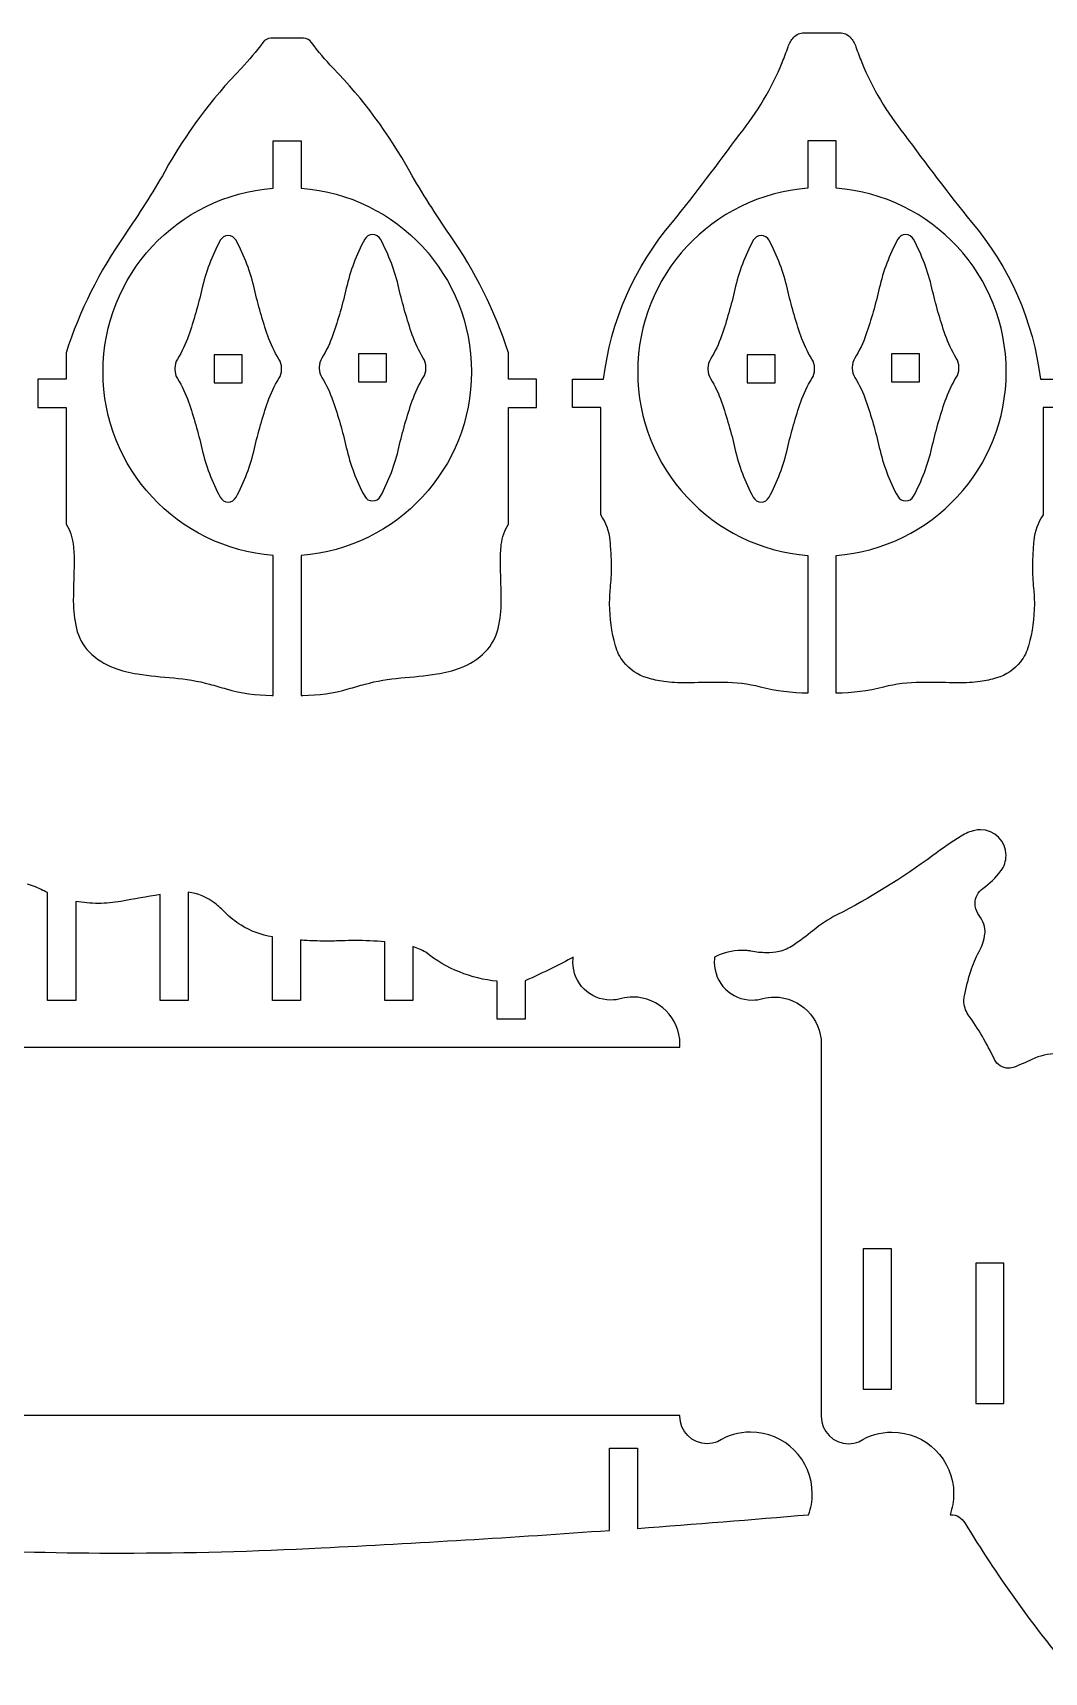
# Model space of a CAD drawing. Extents: x 0 to 1679, y -232 to 488.
# Drawn here: x 771.5 to 933.5, y 198 to 460.6 of the extents above; entities that cross this region are included whole.
import ezdxf

# ---------------------------------------------------------------- set-up
doc = ezdxf.new("R2010")
doc.units = 0
doc.layers.get('0').update_dxf_attribs({"linetype": 'CONTINUOUS'})

msp = doc.modelspace()

# ---------------------------------------------------------------- linework, layer by layer
at = {"color": 2}
for points in [[(814.867269, 459.745162), (809.623439, 459.745162)], [(895.015911, 460.627812), (900.737816, 460.627812)], [(903.313244, 458.373271), (903.316948, 458.373271)], [(809.997401, 435.736738), (809.997401, 443.319776), (814.496244, 443.319776), (814.496244, 435.736738)], [(900.127819, 435.736685), (900.127819, 443.319723), (895.626172, 443.319723), (895.626172, 435.736685)], [(776.815476, 409.363124), (776.815476, 405.133072), (772.316633, 405.133072), (772.316633, 400.635182), (776.815476, 400.635182), (776.815476, 381.942237)], [(847.675258, 381.942237), (847.675258, 400.635182), (852.176879, 400.635182), (852.176879, 405.133072), (847.675258, 405.133072), (847.675258, 409.363124)], [(794.244215, 406.826776), (794.244427, 406.826776)], [(857.948103, 400.635182), (857.948103, 405.133072), (862.909199, 405.133072)], [(902.726134, 406.996982), (902.726345, 406.996982)], [(932.840797, 405.133072), (937.804671, 405.133072), (937.804671, 400.635182), (933.30305, 400.635182), (933.30305, 383.395963)], [(862.447078, 383.395963), (862.447078, 400.635182), (857.948103, 400.635182)], [(809.997401, 354.499018), (809.997401, 376.921609)], [(814.496244, 376.921609), (814.496244, 354.499018)], [(895.626172, 376.921556), (895.626172, 354.849591)], [(900.127819, 354.849591), (900.127819, 376.921556)], [(913.718142, 356.585152), (913.714438, 356.585152)], [(796.364136, 322.976401), (796.364136, 305.647913), (791.86622, 305.647913), (791.86622, 322.588575)], [(778.367839, 321.514314), (778.367839, 305.647913), (773.868997, 305.647913), (773.868997, 322.921527)], [(814.36509, 315.300389), (814.36509, 305.647913), (809.863469, 305.647913), (809.863469, 315.806352)], [(832.362339, 314.263328), (832.362339, 305.647913), (827.863496, 305.647913), (827.863496, 315.024138)], [(850.359562, 308.776743), (850.359562, 302.656745), (845.860719, 302.656745), (845.860719, 308.722795)], [(713.554501, 298.151394), (875.105486, 298.151394)], [(897.74186, 298.151553), (897.741992, 239.167937)], [(875.105565, 239.169683), (713.55458, 239.169683)], [(863.854265, 220.764129), (863.857969, 220.764129), (863.857969, 233.92117), (868.355885, 233.92117), (868.355885, 221.090598)]]:
    msp.add_lwpolyline(points, dxfattribs=at)
for points in [[(893.351973, 459.906055)], [(902.401754, 459.906055)], [(808.356667, 459.098732)], [(816.133115, 459.098732)], [(892.436752, 458.373271)], [(804.905098, 454.957976)], [(819.588388, 454.957976)], [(891.501106, 455.85367)], [(904.251695, 455.85367)], [(884.705865, 444.395889)], [(911.046935, 444.395889)], [(792.617689, 438.384715)], [(831.876749, 438.384715)], [(786.209375, 428.249532)], [(802.778695, 428.137931)], [(825.90095, 428.308138)], [(838.281333, 428.249532)], [(873.956824, 430.303175)], [(888.135104, 428.137931)], [(911.260639, 428.308138)], [(921.795977, 430.303175)], [(801.519357, 427.386409)], [(804.051975, 427.386409)], [(824.64439, 427.550106)], [(827.177961, 427.550106)], [(886.878544, 427.386409)], [(889.408252, 427.386409)], [(910.003154, 427.550106)], [(912.533126, 427.550106)], [(798.566343, 419.547598)], [(807.001286, 419.547598)], [(821.691349, 419.715027)], [(830.127271, 419.715027)], [(883.925503, 419.547598)], [(892.357563, 419.547598)], [(907.047335, 419.715027)], [(915.483363, 419.715027)], [(819.555871, 412.250125)], [(832.259972, 412.250125)], [(904.914635, 412.250125)], [(917.616063, 412.250125)], [(796.429912, 412.082723)], [(809.134912, 412.082723)], [(881.789099, 412.082723)], [(894.490263, 412.082723)], [(794.661807, 408.368873)], [(800.531826, 404.555486), (805.033447, 404.555486), (805.033447, 409.054329), (800.531826, 409.054329)], [(810.906721, 408.368873)], [(817.78684, 408.536275)], [(823.656648, 404.722915), (828.159195, 404.722915), (828.159195, 409.221757), (823.656648, 409.221757)], [(834.029003, 408.536275)], [(880.01729, 408.368873)], [(885.890802, 404.555486), (890.388719, 404.555486), (890.388719, 409.054329), (885.890802, 409.054329)], [(896.262098, 408.368873)], [(903.142826, 408.536275)], [(909.016549, 404.722915), (913.514466, 404.722915), (913.514466, 409.221757), (909.016549, 409.221757)], [(919.387899, 408.536275)], [(794.661913, 405.241895)], [(810.906853, 405.241895)], [(811.323413, 406.826776)], [(817.36737, 406.996982)], [(817.78684, 405.409323)], [(834.029003, 405.409323)], [(834.448473, 406.996982)], [(879.600598, 406.826776)], [(880.017158, 405.241895)], [(896.262072, 405.241895)], [(896.678764, 406.826776)], [(903.143064, 405.409323)], [(919.388004, 405.409323)], [(919.804564, 406.996982)], [(796.430018, 401.527118)], [(809.135045, 401.527118)], [(819.555871, 401.694547)], [(832.259972, 401.694547)], [(881.788966, 401.527118)], [(894.490236, 401.527118)], [(904.914873, 401.694547)], [(917.616169, 401.694547)], [(798.566449, 394.059439)], [(807.001418, 394.059439)], [(821.691349, 394.226841)], [(830.127271, 394.226841)], [(883.925371, 394.059439)], [(892.357536, 394.059439)], [(907.047573, 394.226841)], [(915.483469, 394.226841)], [(801.515759, 386.224359)], [(804.045599, 386.224359)], [(824.641612, 386.391788)], [(827.171452, 386.391788)], [(886.871903, 386.224359)], [(889.401717, 386.224359)], [(909.996884, 386.391788)], [(912.526724, 386.391788)], [(802.78904, 385.469133)], [(825.914893, 385.640265)], [(888.147962, 385.469133)], [(911.270164, 385.640265), (911.270164, 385.640265)], [(777.970647, 378.667383)], [(846.523792, 378.667383)], [(863.956632, 379.271003)], [(931.793497, 379.271003)], [(864.126838, 376.734655)], [(931.627021, 376.734655)], [(778.101827, 374.996316)], [(846.391791, 374.996316)], [(863.991954, 371.64894)], [(931.758148, 371.64894)], [(777.979987, 369.785956)], [(846.509927, 369.785956)], [(778.479441, 365.231312)], [(846.0114, 365.231312)], [(864.78999, 362.448478)], [(930.960139, 362.448478)], [(780.533084, 361.46817)], [(843.960535, 361.46817)], [(866.082797, 359.896307)], [(929.671036, 359.896307)], [(784.503633, 358.902056)], [(788.276088, 357.950561)], [(794.077977, 357.293918)], [(830.416593, 357.293918)], [(836.213826, 357.950561)], [(839.987207, 358.902056)], [(869.911979, 357.287409)], [(925.841853, 357.287409)], [(799.786866, 356.299667)], [(802.473895, 355.541636)], [(822.019724, 355.541636)], [(824.703975, 356.299667)], [(872.536699, 356.726572)], [(876.811387, 356.509799)], [(882.035717, 356.585152)], [(888.013395, 355.83363)], [(907.73967, 355.83363)], [(918.94152, 356.509799)], [(923.21716, 356.726572)], [(920.152412, 331.966811)], [(922.370679, 332.882957)], [(915.604277, 328.846368)], [(926.524478, 326.392781)], [(773.123983, 323.276836)], [(923.630016, 323.572746)], [(785.608586, 321.514314)], [(800.626733, 321.222267)], [(802.306493, 319.715518)], [(900.248496, 319.330628)], [(922.856189, 319.578014)], [(923.633747, 318.234962)], [(804.842841, 317.690714)], [(815.457951, 315.231545)], [(820.992929, 315.192492)], [(896.41934, 316.811001)], [(923.971487, 316.300382)], [(834.419686, 313.357421)], [(858.05047, 312.571503)], [(880.686871, 312.571662)], [(885.897231, 313.61801)], [(886.497121, 313.550117)], [(890.995964, 313.456164)], [(893.266327, 314.469042)], [(923.03301, 313.467329)], [(854.670524, 310.821073)], [(921.694615, 310.319899)], [(865.773949, 305.950199)], [(888.414054, 305.950358)], [(920.680811, 306.38655)], [(921.310493, 303.361913)], [(925.494032, 296.204881)], [(928.706576, 294.968774)], [(931.479172, 296.195567)], [(908.993292, 243.357985), (908.993292, 265.846616), (904.49445, 265.846616), (904.49445, 243.357985)], [(922.491673, 263.582788), (922.491673, 241.092278), (926.99332, 241.092278), (926.99332, 263.582788)], [(881.152988, 234.967518)], [(903.789441, 234.965772)], [(895.73772, 223.276295)], [(918.376952, 223.274549)], [(920.743121, 221.966846)], [(817.672514, 217.959916)]]:
    msp.add_lwpolyline(points, close=True, dxfattribs=at)
for points in [[(809.623439, 459.745162), (809.124911, 459.745162), (808.652445, 459.505185), (808.356667, 459.098732)], [(816.133115, 459.098732), (815.841068, 459.505185), (815.368575, 459.745162), (814.867269, 459.745162)], [(892.436752, 458.373271), (892.630216, 458.944348), (892.941815, 459.466132), (893.351973, 459.906055)], [(893.351973, 459.906055), (893.781682, 460.368309), (894.385303, 460.627812), (895.015911, 460.627812)], [(900.737816, 460.627812), (901.367472, 460.627812), (901.971119, 460.368309), (902.401754, 459.906055)], [(902.401754, 459.906055), (902.811911, 459.466132), (903.123485, 458.944348), (903.313244, 458.373271)], [(808.356667, 459.098732), (807.301006, 457.645005), (806.145835, 456.260097), (804.905098, 454.957976)], [(819.588388, 454.957976), (818.348604, 456.260097), (817.193433, 457.645005), (816.133115, 459.098732)], [(891.501106, 455.85367), (891.842445, 456.683298), (892.154019, 457.523165), (892.436752, 458.373271)], [(903.316948, 458.373271), (903.598782, 457.523165), (903.910356, 456.683298), (904.251695, 455.85367)], [(804.905098, 454.957976), (800.088173, 450.003389), (795.95763, 444.432163), (792.617689, 438.384715)], [(831.876749, 438.384715), (828.535856, 444.432163), (824.401609, 450.003389), (819.588388, 454.957976)], [(884.705865, 444.395889), (887.518439, 447.86418), (889.808329, 451.722202), (891.501106, 455.85367)], [(904.251695, 455.85367), (905.945372, 451.722202), (908.235261, 447.86418), (911.046935, 444.395889)], [(873.956824, 430.303175), (877.638104, 434.922933), (881.221753, 439.621721), (884.705865, 444.395889)], [(911.046935, 444.395889), (914.528244, 439.621721), (918.111893, 434.922933), (921.795977, 430.303175)], [(792.617689, 438.384715), (790.616143, 434.922933), (788.479712, 431.542986), (786.209375, 428.249532)], [(838.281333, 428.249532), (836.013774, 431.542986), (833.878296, 434.922933), (831.876749, 438.384715)], [(782.741111, 406.331026), (782.741111, 421.745413), (794.619289, 434.562041), (809.997401, 435.736738)], [(814.496244, 435.736738), (829.871552, 434.562041), (841.749729, 421.745413), (841.749729, 406.331026)], [(895.626172, 435.736685), (880.247134, 434.561988), (868.369908, 421.74536), (868.369908, 406.330973)], [(927.381305, 406.330973), (927.381305, 421.74536), (915.506831, 434.561988), (900.127819, 435.736685)], [(786.209375, 428.249532), (782.156964, 422.457856), (778.99096, 416.089547), (776.815476, 409.363124)], [(802.778695, 428.137931), (802.250428, 428.137931), (801.768621, 427.848662), (801.519357, 427.386409)], [(802.782399, 428.137931), (802.778695, 428.137931), (802.778695, 428.137931), (802.778695, 428.137931)], [(804.051975, 427.386409), (803.798981, 427.848662), (803.310692, 428.137931), (802.782399, 428.137931)], [(825.90095, 428.308138), (825.376387, 428.301523), (824.893654, 428.013286), (824.64439, 427.550106)], [(825.904654, 428.308138), (825.904654, 428.308138), (825.904654, 428.308138), (825.90095, 428.308138)], [(827.177961, 427.550106), (826.922188, 428.016064), (826.435752, 428.308138), (825.904654, 428.308138)], [(847.675258, 409.363124), (845.502553, 416.089547), (842.336522, 422.457856), (838.281333, 428.249532)], [(862.909199, 405.133072), (864.005791, 414.435848), (867.850769, 423.199139), (873.956824, 430.303175)], [(888.135104, 428.137931), (887.609588, 428.137931), (887.127808, 427.848662), (886.878544, 427.386409)], [(888.137749, 428.137931), (888.137749, 428.137931), (888.137749, 428.137931), (888.135104, 428.137931)], [(889.408252, 427.386409), (889.155284, 427.848662), (888.666043, 428.137931), (888.137749, 428.137931)], [(911.260639, 428.308138), (910.732346, 428.301523), (910.253344, 428.013286), (910.003154, 427.550106)], [(911.26355, 428.308138), (911.26355, 428.308138), (911.26355, 428.308138), (911.260639, 428.308138)], [(912.533126, 427.550106), (912.281084, 428.016064), (911.791843, 428.308138), (911.26355, 428.308138)], [(921.795977, 430.303175), (927.902931, 423.199139), (931.747935, 414.435848), (932.840797, 405.133072)], [(801.519357, 427.386409), (800.186545, 424.918878), (799.189489, 422.283946), (798.566343, 419.547598)], [(807.001286, 419.547598), (806.378139, 422.283946), (805.383861, 424.918878), (804.051975, 427.386409)], [(824.64439, 427.550106), (823.309726, 425.086306), (822.315449, 422.451347), (821.691349, 419.715027)], [(830.127271, 419.715027), (829.504125, 422.447617), (828.509847, 425.086306), (827.177961, 427.550106)], [(886.878544, 427.386409), (885.542928, 424.918878), (884.548676, 422.283946), (883.925503, 419.547598)], [(892.357563, 419.547598), (891.734416, 422.283946), (890.742943, 424.918878), (889.408252, 427.386409)], [(910.003154, 427.550106), (908.668464, 425.086306), (907.674212, 422.451347), (907.047335, 419.715027)], [(915.483363, 419.715027), (914.860216, 422.447617), (913.868743, 425.086306), (912.533126, 427.550106)], [(798.566343, 419.547598), (797.988757, 417.024267), (797.276287, 414.530701), (796.429912, 412.082723)], [(809.134912, 412.082723), (808.291315, 414.530701), (807.578871, 417.024267), (807.001286, 419.547598)], [(821.691349, 419.715027), (821.110986, 417.191695), (820.402246, 414.700908), (819.555871, 412.250125)], [(832.259972, 412.250125), (831.4173, 414.700908), (830.704857, 417.191695), (830.127271, 419.715027)], [(883.925503, 419.547598), (883.344214, 417.024267), (882.632696, 414.530701), (881.789099, 412.082723)], [(894.490263, 412.082723), (893.647618, 414.530701), (892.938879, 417.024267), (892.357563, 419.547598)], [(907.047335, 419.715027), (906.46975, 417.191695), (905.758232, 414.700908), (904.914635, 412.250125)], [(917.616063, 412.250125), (916.772466, 414.700908), (916.060948, 417.191695), (915.483363, 419.715027)], [(819.555871, 412.250125), (819.109439, 410.948005), (818.515106, 409.704463), (817.78684, 408.536275)], [(834.029003, 408.536275), (833.300737, 409.704463), (832.706403, 410.948005), (832.259972, 412.250125)], [(904.914635, 412.250125), (904.465399, 410.948005), (903.874796, 409.704463), (903.142826, 408.536275)], [(919.387899, 408.536275), (918.655902, 409.704463), (918.065299, 410.948005), (917.616063, 412.250125)], [(796.429912, 412.082723), (795.98348, 410.783381), (795.390073, 409.537061), (794.661807, 408.368873)], [(810.906721, 408.368873), (810.174751, 409.537061), (809.580418, 410.783381), (809.134912, 412.082723)], [(881.789099, 412.082723), (881.339863, 410.783381), (880.74926, 409.537061), (880.01729, 408.368873)], [(896.262098, 408.368873), (895.533833, 409.537061), (894.939499, 410.783381), (894.490263, 412.082723)], [(794.661807, 408.368873), (794.385582, 407.928924), (794.244215, 407.423887), (794.244215, 406.908611)], [(811.323413, 406.908611), (811.323413, 407.423887), (811.178316, 407.928924), (810.906721, 408.368873)], [(817.78684, 408.536275), (817.511541, 408.096352), (817.36737, 407.591316), (817.36737, 407.07604)], [(817.36737, 407.07604), (817.36737, 407.05011), (817.36737, 407.020239), (817.36737, 406.996982)], [(834.448473, 407.07604), (834.448473, 407.591316), (834.304301, 408.096352), (834.029003, 408.536275)], [(834.448473, 406.996982), (834.448473, 407.020265), (834.448473, 407.050005), (834.448473, 407.07604)], [(880.01729, 408.368873), (879.744769, 407.928924), (879.600598, 407.423887), (879.600598, 406.908611)], [(896.678764, 406.908611), (896.678764, 407.423887), (896.534619, 407.928924), (896.262098, 408.368873)], [(903.142826, 408.536275), (902.870305, 408.096352), (902.726134, 407.591316), (902.726134, 407.07604)], [(902.726134, 407.07604), (902.726134, 407.05011), (902.726134, 407.020239), (902.726134, 406.996982)], [(919.804564, 407.07604), (919.804564, 407.591316), (919.660419, 408.096352), (919.387899, 408.536275)], [(919.804564, 406.996982), (919.804564, 407.020265), (919.804564, 407.050005), (919.804564, 407.07604)], [(809.997401, 376.921609), (794.619289, 378.100037), (782.741111, 390.912935), (782.741111, 406.331026)], [(794.244427, 406.826776), (794.241516, 406.790501), (794.241516, 406.751449), (794.241516, 406.711444)], [(794.241516, 406.711444), (794.241516, 406.189659), (794.385688, 405.680918), (794.661913, 405.241895)], [(794.244215, 406.908611), (794.244215, 406.882682), (794.244215, 406.855615), (794.244215, 406.826776)], [(794.661913, 405.241895), (795.390179, 404.073707), (795.983586, 402.826461), (796.430018, 401.527118)], [(809.135045, 401.527118), (809.58055, 402.826461), (810.174884, 404.073707), (810.906853, 405.241895)], [(810.906853, 405.241895), (811.182179, 405.680918), (811.326324, 406.189659), (811.326324, 406.711444)], [(811.323413, 406.826776), (811.323413, 406.855615), (811.323413, 406.882576), (811.323413, 406.908611)], [(811.326324, 406.711444), (811.326324, 406.751449), (811.326324, 406.790501), (811.323413, 406.826776)], [(841.749729, 406.331026), (841.749729, 390.912935), (829.871552, 378.100037), (814.496244, 376.921609)], [(817.36737, 406.996982), (817.36737, 406.95793), (817.36737, 406.915146), (817.36737, 406.876067)], [(817.36737, 406.876067), (817.36737, 406.357087), (817.511541, 405.84832), (817.78684, 405.409323)], [(817.78684, 405.409323), (818.515106, 404.241135), (819.109439, 402.993889), (819.555871, 401.694547)], [(832.259972, 401.694547), (832.706403, 402.993889), (833.300737, 404.241135), (834.029003, 405.409323)], [(834.029003, 405.409323), (834.304301, 405.84832), (834.448473, 406.357087), (834.448473, 406.876067)], [(834.448473, 406.876067), (834.448473, 406.915146), (834.448473, 406.95793), (834.448473, 406.996982)], [(868.369908, 406.330973), (868.369908, 390.912882), (880.247134, 378.099984), (895.626172, 376.921556)], [(879.600598, 406.826776), (879.597687, 406.790501), (879.597687, 406.751449), (879.597687, 406.711444)], [(879.597687, 406.711444), (879.597687, 406.189659), (879.744637, 405.680918), (880.017158, 405.241895)], [(879.600598, 406.908611), (879.600598, 406.882682), (879.600598, 406.855615), (879.600598, 406.826776)], [(880.017158, 405.241895), (880.749128, 404.073707), (881.33973, 402.826461), (881.788966, 401.527118)], [(894.490236, 401.527118), (894.939473, 402.826461), (895.533806, 404.073707), (896.262072, 405.241895)], [(896.262072, 405.241895), (896.534593, 405.680918), (896.682468, 406.189659), (896.682468, 406.711444)], [(896.678764, 406.826776), (896.678764, 406.855615), (896.678764, 406.882576), (896.678764, 406.908611)], [(896.682468, 406.711444), (896.682468, 406.751449), (896.682468, 406.790501), (896.678764, 406.826776)], [(900.127819, 376.921556), (915.506831, 378.099984), (927.381305, 390.912882), (927.381305, 406.330973)], [(902.726345, 406.996982), (902.722641, 406.95793), (902.722641, 406.915146), (902.722641, 406.876067)], [(902.722641, 406.876067), (902.722641, 406.357087), (902.870543, 405.84832), (903.143064, 405.409323)], [(903.143064, 405.409323), (903.875034, 404.241135), (904.465637, 402.993889), (904.914873, 401.694547)], [(917.616169, 401.694547), (918.065405, 402.993889), (918.656008, 404.241135), (919.388004, 405.409323)], [(919.388004, 405.409323), (919.663303, 405.84832), (919.807475, 406.357087), (919.807475, 406.876067)], [(919.807475, 406.876067), (919.807475, 406.915146), (919.807475, 406.95793), (919.804564, 406.996982)], [(796.430018, 401.527118), (797.276393, 399.076336), (797.988863, 396.585548), (798.566449, 394.059439)], [(807.001418, 394.059439), (807.579004, 396.585548), (808.291447, 399.076336), (809.135045, 401.527118)], [(819.555871, 401.694547), (820.402246, 399.246542), (821.110986, 396.752977), (821.691349, 394.226841)], [(830.127271, 394.226841), (830.704857, 396.752977), (831.4173, 399.246542), (832.259972, 401.694547)], [(881.788966, 401.527118), (882.632564, 399.076336), (883.344081, 396.585548), (883.925371, 394.059439)], [(892.357536, 394.059439), (892.938852, 396.585548), (893.647591, 399.076336), (894.490236, 401.527118)], [(904.914873, 401.694547), (905.75847, 399.246542), (906.469988, 396.752977), (907.047573, 394.226841)], [(915.483469, 394.226841), (916.061054, 396.752977), (916.772572, 399.246542), (917.616169, 401.694547)], [(798.566449, 394.059439), (799.189595, 391.325896), (800.180142, 388.69189), (801.515759, 386.224359)], [(804.045599, 386.224359), (805.381216, 388.69189), (806.375467, 391.325896), (807.001418, 394.059439)], [(821.691349, 394.226841), (822.315449, 391.493325), (823.305996, 388.859292), (824.641612, 386.391788)], [(827.171452, 386.391788), (828.507069, 388.859292), (829.500394, 391.493325), (830.127271, 394.226841)], [(883.925371, 394.059439), (884.544814, 391.325896), (885.539091, 388.69189), (886.871903, 386.224359)], [(889.401717, 386.224359), (890.740112, 388.69189), (891.730659, 391.325896), (892.357536, 394.059439)], [(907.047573, 394.226841), (907.67072, 391.493325), (908.664998, 388.859292), (909.996884, 386.391788)], [(912.526724, 386.391788), (913.866044, 388.859292), (914.856591, 391.493325), (915.483469, 394.226841)], [(801.515759, 386.224359), (801.768727, 385.76118), (802.257042, 385.469133), (802.785336, 385.469133)], [(802.78904, 385.469133), (803.313603, 385.472837), (803.796335, 385.76118), (804.045599, 386.224359)], [(824.641612, 386.391788), (824.893654, 385.928582), (825.382895, 385.640265), (825.911189, 385.640265)], [(825.914893, 385.640265), (826.439456, 385.640265), (826.922188, 385.928582), (827.171452, 386.391788)], [(886.871903, 386.224359), (887.127676, 385.76118), (887.615965, 385.469133), (888.144258, 385.469133)], [(888.147962, 385.469133), (888.672525, 385.472837), (889.151527, 385.76118), (889.401717, 386.224359)], [(909.996884, 386.391788), (910.249878, 385.928582), (910.739093, 385.640265), (911.270164, 385.640265)], [(911.270164, 385.640265), (911.798458, 385.640265), (912.27746, 385.928582), (912.526724, 386.391788)], [(802.785336, 385.469133), (802.78904, 385.469133), (802.78904, 385.469133), (802.78904, 385.469133)], [(825.911189, 385.640265), (825.911189, 385.640265), (825.911189, 385.640265), (825.914893, 385.640265)], [(863.956632, 379.271003), (863.825478, 380.754496), (863.303693, 382.178483), (862.447078, 383.395963)], [(888.144258, 385.469133), (888.144258, 385.469133), (888.144258, 385.469133), (888.147962, 385.469133)], [(933.30305, 383.395963), (932.45014, 382.178483), (931.925577, 380.754496), (931.793497, 379.271003)], [(776.815476, 381.942237), (777.448862, 380.954468), (777.846002, 379.832793), (777.970647, 378.667383)], [(846.523792, 378.667383), (846.644706, 379.832793), (847.041846, 380.954468), (847.675258, 381.942237)], [(777.970647, 378.667383), (778.069231, 377.752163), (778.114792, 376.833238), (778.114792, 375.914314)], [(846.375916, 375.914314), (846.375916, 376.833238), (846.425208, 377.752163), (846.523792, 378.667383)], [(864.126838, 376.734655), (864.090564, 377.581956), (864.031959, 378.428358), (863.956632, 379.271003)], [(931.793497, 379.271003), (931.7219, 378.428358), (931.662369, 377.581956), (931.627021, 376.734655)], [(778.114792, 375.914314), (778.114792, 375.606471), (778.111088, 375.30138), (778.101827, 374.996316)], [(846.391791, 374.996316), (846.378826, 375.30138), (846.375916, 375.606471), (846.375916, 375.914314)], [(864.165891, 375.101408), (864.165891, 375.645524), (864.152926, 376.190566), (864.126838, 376.734655)], [(931.627021, 376.734655), (931.600033, 376.190566), (931.587016, 375.645524), (931.587016, 375.101408)], [(778.101827, 374.996316), (778.039518, 373.259855), (777.999513, 371.521516), (777.979987, 369.785956)], [(846.509927, 369.785956), (846.490348, 371.521516), (846.454127, 373.259855), (846.391791, 374.996316)], [(863.991954, 371.64894), (864.107286, 372.797575), (864.165891, 373.946237), (864.165891, 375.101408)], [(931.587016, 375.101408), (931.587016, 373.946237), (931.642843, 372.797575), (931.758148, 371.64894)], [(863.871066, 369.172096), (863.871066, 369.995241), (863.913849, 370.825795), (863.991954, 371.64894)], [(931.758148, 371.64894), (931.84001, 370.825795), (931.882794, 369.995241), (931.882794, 369.172096)], [(777.979987, 369.785956), (777.979987, 369.719916), (777.979987, 369.657606), (777.979987, 369.591566)], [(777.979987, 369.591566), (777.979987, 368.125748), (778.147415, 366.661782), (778.479441, 365.231312)], [(846.0114, 365.231312), (846.343425, 366.661782), (846.509927, 368.125748), (846.509927, 369.591566)], [(846.509927, 369.591566), (846.509927, 369.657606), (846.509927, 369.719916), (846.509927, 369.785956)], [(864.78999, 362.448478), (864.182639, 364.636979), (863.871066, 366.898028), (863.871066, 369.172096)], [(931.882794, 369.172096), (931.882794, 366.898028), (931.57122, 364.636979), (930.960139, 362.448478)], [(778.479441, 365.231312), (778.806836, 363.81386), (779.51928, 362.514518), (780.533084, 361.46817)], [(843.960535, 361.46817), (844.971561, 362.514518), (845.683078, 363.81386), (846.0114, 365.231312)], [(866.082797, 359.896307), (865.485685, 360.654338), (865.052271, 361.523971), (864.78999, 362.448478)], [(930.960139, 362.448478), (930.701588, 361.523971), (930.265369, 360.654338), (929.671036, 359.896307)], [(780.533084, 361.46817), (781.645471, 360.322286), (783.003419, 359.443367), (784.503633, 358.902056)], [(839.987207, 358.902056), (841.490226, 359.443367), (842.848174, 360.322286), (843.960535, 361.46817)], [(869.911979, 357.287409), (868.395943, 357.740376), (867.056623, 358.652792), (866.082797, 359.896307)], [(929.671036, 359.896307), (928.696311, 358.652792), (927.357916, 357.740376), (925.841853, 357.287409)], [(784.503633, 358.902056), (785.726722, 358.462106), (786.99069, 358.144024), (788.276088, 357.950561)], [(788.276088, 357.950561), (790.202308, 357.665023), (792.135036, 357.445524), (794.077977, 357.293918)], [(794.077977, 357.293918), (796.007002, 357.146968), (797.920177, 356.812138), (799.786866, 356.299667)], [(824.703975, 356.299667), (826.574394, 356.812138), (828.486643, 357.146968), (830.416593, 357.293918)], [(830.416593, 357.293918), (832.35583, 357.445524), (834.291337, 357.665023), (836.213826, 357.950561)], [(836.213826, 357.950561), (837.503855, 358.144024), (838.763219, 358.462106), (839.987207, 358.902056)], [(872.536699, 356.726572), (871.64754, 356.844682), (870.771399, 357.031637), (869.911979, 357.287409)], [(925.841853, 357.287409), (924.98246, 357.031637), (924.106319, 356.844682), (923.21716, 356.726572)], [(799.786866, 356.299667), (800.686264, 356.054107), (801.581958, 355.801139), (802.473895, 355.541636)], [(802.473895, 355.541636), (804.836333, 354.849644), (807.287115, 354.499018), (809.748137, 354.499018)], [(809.748137, 354.499018), (809.829973, 354.499018), (809.912761, 354.499018), (809.997401, 354.499018)], [(814.496244, 354.499018), (814.578079, 354.499018), (814.663646, 354.499018), (814.745508, 354.499018)], [(814.745508, 354.499018), (817.20653, 354.499018), (819.657312, 354.849644), (822.019724, 355.541636)], [(822.019724, 355.541636), (822.912613, 355.801139), (823.808307, 356.054107), (824.703975, 356.299667)], [(876.031051, 356.496834), (874.862863, 356.496834), (873.69187, 356.572188), (872.536699, 356.726572)], [(876.811387, 356.509799), (876.549105, 356.500538), (876.290554, 356.496834), (876.031051, 356.496834)], [(882.035717, 356.585152), (880.292721, 356.585152), (878.554382, 356.558958), (876.811387, 356.509799)], [(882.06453, 356.585152), (882.05527, 356.585152), (882.044951, 356.585152), (882.035717, 356.585152)], [(888.013395, 355.83363), (886.071354, 356.333084), (884.069807, 356.585152), (882.06453, 356.585152)], [(895.626172, 354.849591), (893.060058, 354.862556), (890.500452, 355.19093), (888.013395, 355.83363)], [(907.73967, 355.83363), (905.252613, 355.19093), (902.693934, 354.862609), (900.127819, 354.849591)], [(913.688509, 356.585152), (911.680454, 356.585152), (909.682611, 356.333084), (907.73967, 355.83363)], [(913.714438, 356.585152), (913.707824, 356.585152), (913.698563, 356.585152), (913.688509, 356.585152)], [(918.94152, 356.509799), (917.199477, 356.559091), (915.457407, 356.585152), (913.718142, 356.585152)], [(919.722808, 356.496834), (919.463305, 356.496834), (919.201023, 356.500538), (918.94152, 356.509799)], [(923.21716, 356.726572), (922.059185, 356.572188), (920.890996, 356.496834), (919.722808, 356.496834)], [(920.152412, 331.966811), (918.597324, 330.982772), (917.081261, 329.942933), (915.604277, 328.846368)], [(922.370679, 332.882957), (921.582908, 332.70902), (920.831386, 332.400225), (920.152412, 331.966811)], [(923.24682, 332.974106), (922.951069, 332.974106), (922.656217, 332.945266), (922.370679, 332.882957)], [(927.354106, 328.86682), (927.354106, 331.137183), (925.513452, 332.974106), (923.24682, 332.974106)], [(915.604277, 328.846368), (910.758513, 325.254358), (905.623506, 322.070653), (900.248496, 319.330628)], [(926.524478, 326.392781), (927.065789, 327.105224), (927.354106, 327.973005), (927.354106, 328.86682)], [(923.630016, 323.572746), (924.733117, 324.359617), (925.710646, 325.311085), (926.524478, 326.392781)], [(773.123983, 323.276836), (772.333408, 323.671197), (771.513067, 324.009732), (770.6732, 324.285057)], [(773.868997, 322.921527), (773.616002, 323.034081), (773.370469, 323.152191), (773.123983, 323.276836)], [(800.626733, 321.222267), (799.396235, 322.188631), (797.922982, 322.794103), (796.364136, 322.976401)], [(922.39301, 321.166625), (922.39301, 322.121824), (922.852485, 323.017491), (923.630016, 323.572746)], [(781.989615, 321.179484), (780.775839, 321.179484), (779.562063, 321.292011), (778.367839, 321.514314)], [(785.608586, 321.514314), (784.414362, 321.292011), (783.204317, 321.179484), (781.989615, 321.179484)], [(791.86622, 322.588575), (789.776329, 322.255597), (787.68919, 321.896584), (785.608586, 321.514314)], [(802.306493, 319.715518), (801.778199, 320.254051), (801.217362, 320.756283), (800.626733, 321.222267)], [(922.856189, 319.578014), (922.553903, 320.053285), (922.39301, 320.602983), (922.39301, 321.166625)], [(804.842841, 317.690714), (803.917408, 318.258986), (803.064498, 318.937034), (802.306493, 319.715518)], [(900.248496, 319.330628), (898.884066, 318.633054), (897.600546, 317.786679), (896.41934, 316.811001)], [(923.633747, 318.234962), (923.393796, 318.693512), (923.135219, 319.140869), (922.856189, 319.578014)], [(923.997416, 316.733796), (923.997416, 317.255581), (923.872771, 317.771783), (923.633747, 318.234962)], [(809.863469, 315.806352), (808.085125, 316.107686), (806.382134, 316.747607), (804.842841, 317.690714)], [(815.457951, 315.231545), (815.093355, 315.250065), (814.72876, 315.27528), (814.36509, 315.300389)], [(818.64073, 315.146904), (817.576708, 315.146904), (816.517316, 315.175744), (815.457951, 315.231545)], [(820.992929, 315.192492), (820.208863, 315.1618), (819.424796, 315.146904), (818.64073, 315.146904)], [(823.108881, 315.235275), (822.403872, 315.235275), (821.697911, 315.222311), (820.992929, 315.192492)], [(827.863496, 315.024138), (826.282346, 315.164578), (824.697466, 315.235275), (823.108881, 315.235275)], [(896.41934, 316.811001), (895.412045, 315.977643), (894.356384, 315.195429), (893.266327, 314.469042)], [(923.03301, 313.467329), (923.522251, 314.345349), (923.840333, 315.307057), (923.971487, 316.300382)], [(923.971487, 316.300382), (923.988156, 316.445479), (923.997416, 316.588725), (923.997416, 316.733796)], [(834.419686, 313.357421), (833.763043, 313.723869), (833.073857, 314.028008), (832.362339, 314.263328)], [(845.860719, 308.722795), (841.677181, 309.113425), (837.697318, 310.725267), (834.419686, 313.357421)], [(858.05047, 312.571503), (856.934379, 311.96693), (855.806169, 311.383762), (854.670524, 310.821073)], [(857.990939, 311.746506), (857.990939, 312.021805), (858.010518, 312.298982), (858.05047, 312.571503)], [(880.686871, 312.571662), (880.646866, 312.299141), (880.63107, 312.021963), (880.63107, 311.746665)], [(884.991324, 313.662645), (883.489232, 313.662645), (882.008518, 313.288762), (880.686871, 312.571662)], [(885.897231, 313.61801), (885.594945, 313.648701), (885.293584, 313.662645), (884.991324, 313.662645)], [(886.497121, 313.550117), (886.297175, 313.575253), (886.097203, 313.597557), (885.897231, 313.61801)], [(888.98513, 313.280375), (888.148042, 313.280375), (887.314684, 313.370598), (886.497121, 313.550117)], [(890.995964, 313.456164), (890.332812, 313.339906), (889.657569, 313.280375), (888.98513, 313.280375)], [(893.266327, 314.469042), (892.570605, 314.005862), (891.806091, 313.662645), (890.995964, 313.456164)], [(921.694615, 310.319899), (922.03225, 311.411834), (922.482412, 312.466543), (923.03301, 313.467329)], [(854.670524, 310.821073), (853.242833, 310.11699), (851.805854, 309.435238), (850.359562, 308.776743)], [(864.044897, 305.698131), (860.704956, 305.698131), (857.990939, 308.408417), (857.990939, 311.746506)], [(880.63107, 311.746665), (880.63107, 308.408575), (883.344134, 305.69829), (886.681297, 305.69829)], [(920.680811, 306.38655), (920.956137, 307.71288), (921.294671, 309.025213), (921.694615, 310.319899)], [(865.773949, 305.950199), (865.213085, 305.782771), (864.631796, 305.698131), (864.044897, 305.698131)], [(867.621085, 306.179911), (866.997938, 306.179911), (866.377569, 306.102732), (865.773949, 305.950199)], [(875.125065, 298.676883), (875.125065, 302.817638), (871.761867, 306.179911), (867.621085, 306.179911)], [(886.681297, 305.69829), (887.269096, 305.69829), (887.852264, 305.78293), (888.414054, 305.950358)], [(888.414054, 305.950358), (889.013944, 306.10289), (889.638043, 306.180069), (890.257485, 306.180069)], [(890.257485, 306.180069), (894.401971, 306.180069), (897.761439, 302.817797), (897.761439, 298.677042)], [(920.595245, 305.599706), (920.595245, 305.864792), (920.625011, 306.128925), (920.680811, 306.38655)], [(921.310493, 303.361913), (920.844509, 304.015751), (920.595245, 304.797039), (920.595245, 305.599706)], [(925.494032, 296.204881), (924.306317, 298.704955), (922.905587, 301.099011), (921.310493, 303.361913)], [(875.105486, 298.151394), (875.11845, 298.325305), (875.125065, 298.502972), (875.125065, 298.676883)], [(897.761439, 298.677042), (897.761439, 298.503131), (897.754824, 298.325463), (897.74186, 298.151553)], [(935.521317, 297.097744), (934.120613, 297.097744), (932.742213, 296.788975), (931.479172, 296.195567)], [(927.751351, 294.779041), (926.786866, 294.779041), (925.90792, 295.33337), (925.494032, 296.204881)], [(928.706576, 294.968774), (928.40429, 294.843229), (928.079673, 294.779041), (927.751351, 294.779041)], [(931.479172, 296.195567), (930.563951, 295.764006), (929.641296, 295.355701), (928.706576, 294.968774)], [(875.105565, 239.044112), (875.105565, 239.085969), (875.105565, 239.128752), (875.105565, 239.169683)], [(879.502093, 234.64851), (877.077346, 234.64851), (875.105565, 236.619365), (875.105565, 239.044112)], [(897.741992, 239.167937), (897.741992, 239.127006), (897.741992, 239.084223), (897.741992, 239.042366)], [(897.741992, 239.042366), (897.741992, 236.617618), (899.713773, 234.646764), (902.13852, 234.646764)], [(886.442405, 236.503107), (884.568282, 236.503107), (882.731359, 235.971083), (881.152988, 234.967518)], [(896.324619, 226.627402), (896.324619, 232.078665), (891.895521, 236.503107), (886.442405, 236.503107)], [(903.789441, 234.965772), (905.370591, 235.969336), (907.204736, 236.501361), (909.081637, 236.501361)], [(909.081637, 236.501361), (914.534752, 236.501361), (918.961046, 232.076919), (918.961046, 226.625655)], [(881.152988, 234.967518), (880.627499, 234.758259), (880.070365, 234.64851), (879.502093, 234.64851)], [(902.13852, 234.646764), (902.706819, 234.646764), (903.263926, 234.756513), (903.789441, 234.965772)], [(895.73772, 223.276295), (896.124647, 224.350556), (896.324619, 225.484322), (896.324619, 226.627402)], [(918.961046, 226.625655), (918.961046, 225.482576), (918.764805, 224.34881), (918.376952, 223.274549)], [(868.355885, 221.090598), (877.491234, 221.760259), (886.615416, 222.487572), (895.73772, 223.276295)], [(918.376952, 223.274549), (918.416957, 223.274549), (918.45974, 223.277353), (918.505328, 223.277353)], [(918.505328, 223.277353), (919.430761, 223.277353), (920.290154, 222.778825), (920.743121, 221.966846)], [(817.672514, 217.959916), (833.077587, 218.732817), (848.472448, 219.665685), (863.854265, 220.764129)], [(920.743121, 221.966846), (925.845584, 213.582094), (931.560981, 205.585168), (937.847454, 198.048671)], [(785.713705, 217.130262), (796.374402, 217.130262), (807.028564, 217.410218), (817.672514, 217.959916)], [(757.78778, 217.765527), (767.09053, 217.342326), (776.401668, 217.130262), (785.713705, 217.130262)]]:
    msp.add_open_spline(points, degree=3, dxfattribs=at)

doc.saveas('drawing.dxf')
